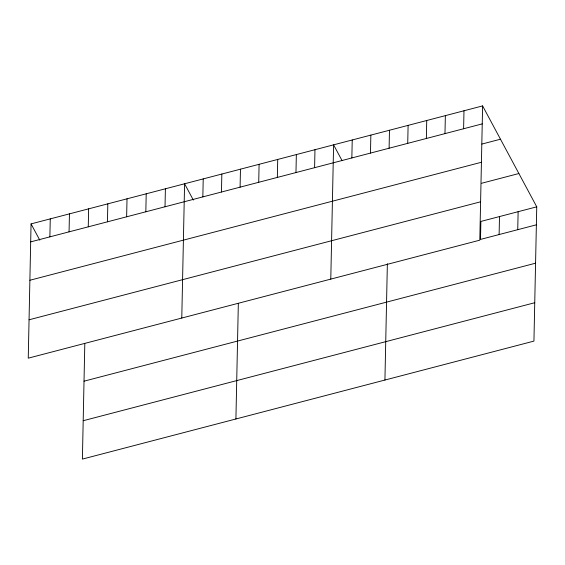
<?xml version="1.0" encoding="UTF-8"?>
<svg xmlns="http://www.w3.org/2000/svg" width="565" height="565" viewBox="0 0 565 565"><rect width="100%" height="100%" fill="white"/><g stroke="black" fill="none" stroke-linecap="round" stroke-linejoin="round"><path stroke-width="0.85" d="M31.061 223.895L28.25 358.168L479.798 240.174L482.609 105.902L31.061 223.895L39.797 240.174M49.875 236.862L50.257 218.881M69.064 231.848L69.446 213.867M84.806 343.654L82.391 459.098L533.939 341.105L536.75 206.832L482.609 105.902M88.26 226.826L88.634 208.852M107.449 221.812L107.823 203.838M126.638 216.798L127.019 198.823M145.834 211.783L146.208 193.802M165.022 206.769L165.397 188.788M181.775 318.053L184.586 183.773L193.322 200.059M202.842 196.888L203.216 178.907M221.466 192.022L221.84 174.041M240.09 187.156L240.471 169.175M235.916 418.983L238.331 303.539M258.721 182.29L259.095 164.309M277.344 177.417L277.719 159.443M295.968 172.551L296.35 154.57M314.599 167.685L314.973 149.704M330.786 279.11L333.597 144.838L341.938 160.382M351.847 157.953L352.228 139.972M370.478 153.087L370.852 135.106M389.101 148.214L389.476 130.24M384.927 380.047L387.364 263.749M407.725 143.348L408.107 125.366M426.356 138.482L426.73 120.5M444.98 133.615L445.361 115.634M463.611 128.749L463.985 110.768M499.121 234.546L499.495 216.565M517.745 229.68L518.126 211.698M30.687 241.877L482.235 123.883M481.853 144.075L500.477 139.209M29.881 280.254L481.429 162.261M481.634 183.258L518.882 173.526M29.055 319.79L480.603 201.797M536.75 206.832L480.872 221.431L480.497 239.412L536.376 224.814M84.023 381.184L535.571 263.191M83.196 420.72L534.744 302.727"/></g></svg>
